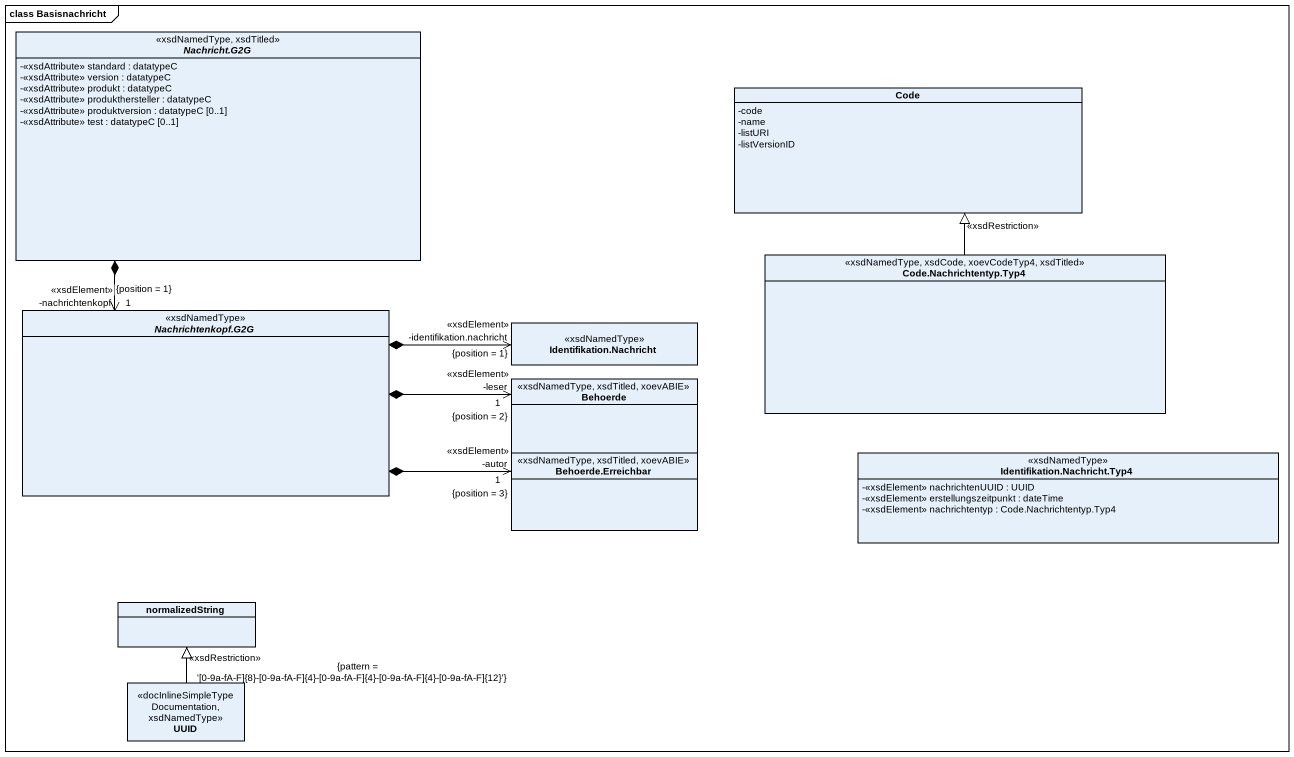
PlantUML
@startuml
mainframe class Basisnachricht
hide circle
hide empty members
skinparam classAttributeIconSize 0
abstract class "Nachricht.G2G" as Nachricht_G2G <<xsdNamedType, xsdTitled>> {
  -<<xsdAttribute>> standard : datatypeC
  -<<xsdAttribute>> version : datatypeC
  -<<xsdAttribute>> produkt : datatypeC
  -<<xsdAttribute>> produkthersteller : datatypeC
  -<<xsdAttribute>> produktversion : datatypeC [0..1]
  -<<xsdAttribute>> test : datatypeC [0..1]
}
class Code {
  -code
  -name
  -listURI
  -listVersionID
}
class "Code.Nachrichtentyp.Typ4" as Code_Nachrichtentyp_Typ4 <<xsdNamedType, xsdCode, xoevCodeTyp4, xsdTitled>>
abstract class "Nachrichtenkopf.G2G" as Nachrichtenkopf_G2G <<xsdNamedType>>
class "Identifikation.Nachricht" as Identifikation_Nachricht <<xsdNamedType>>
class Behoerde <<xsdNamedType, xsdTitled, xoevABIE>>
class "Behoerde.Erreichbar" as Behoerde_Erreichbar <<xsdNamedType, xsdTitled, xoevABIE>>
class "Identifikation.Nachricht.Typ4" as Identifikation_Nachricht_2 <<xsdNamedType>> {
  -<<xsdElement>> nachrichtenUUID : UUID
  -<<xsdElement>> erstellungszeitpunkt : dateTime
  -<<xsdElement>> nachrichtentyp : Code.Nachrichtentyp.Typ4
}
class normalizedString
class UUID <<docInlineSimpleTypeDocumentation, xsdNamedType>>
Code_Nachrichtentyp_Typ4 -up-|> Code : <<xsdRestriction>>
Nachrichtenkopf_G2G "-nachrichtenkopf\n1\n<<xsdElement>>\n{position = 1}" <-up-* Nachricht_G2G
Nachrichtenkopf_G2G *-right-> "-identifikation.nachricht\n<<xsdElement>>\n{position = 1}" Identifikation_Nachricht
Nachrichtenkopf_G2G *-right-> "-leser\n1\n<<xsdElement>>\n{position = 2}" Behoerde
Nachrichtenkopf_G2G *-right-> "-autor\n1\n<<xsdElement>>\n{position = 3}" Behoerde_Erreichbar
UUID -up-|> normalizedString : <<xsdRestriction>>\n{pattern = '[0-9a-fA-F]{8}-[0-9a-fA-F]{4}-[0-9a-fA-F]{4}-[0-9a-fA-F]{4}-[0-9a-fA-F]{12}'}
@enduml
